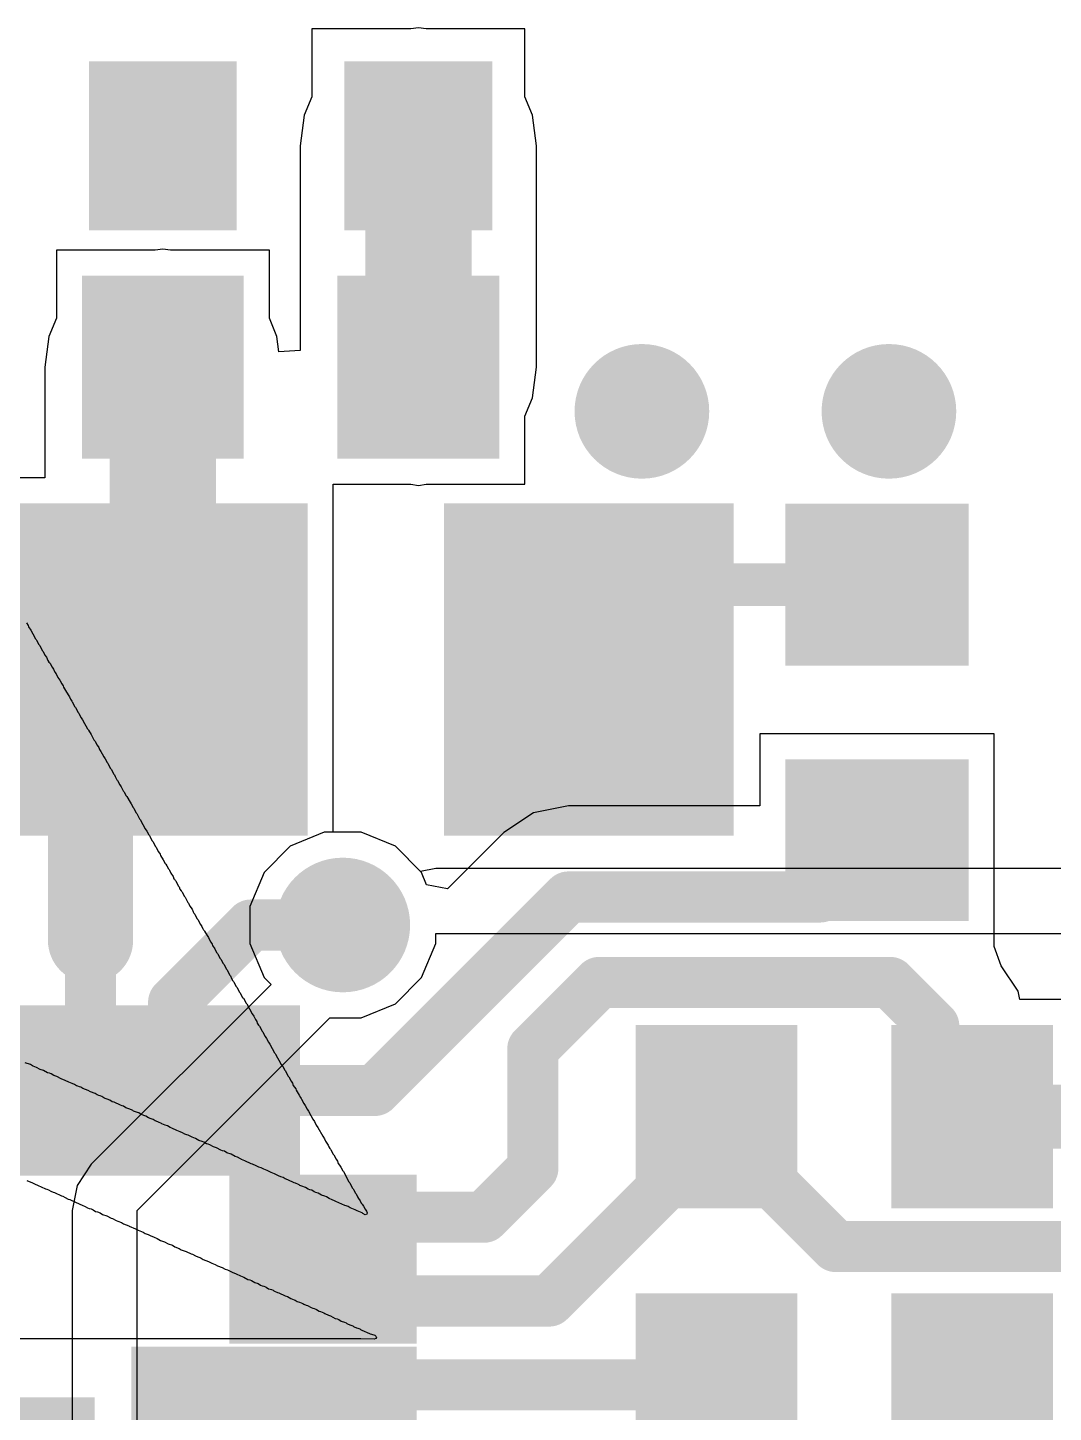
# Model space of a CAD drawing. Header units: millimetres. Extents: x 0 to 172, y 0 to 138.
# Drawn here: x 78.21 to 84.33, y 75.22 to 83.48 of the extents above; entities that cross this region are included whole.
import ezdxf

# ---------------------------------------------------------------- set-up
doc = ezdxf.new("R2010")
doc.units = ezdxf.units.MM
for name, color, linetype in [('BottomLayer', 5, 'Continuous'), ('BottomPaste', 16, 'Continuous'), ('BottomSolder', 6, 'Continuous'), ('TopLayer', 1, 'Continuous'), ('TopOverlay', 2, 'Continuous'), ('TopSolder', 216, 'Continuous'), ('ViaHoleLayer', 16, 'Continuous')]:
    doc.layers.add(name, color=color, linetype=linetype)

# ---------------------------------------------------------------- blocks, each defined once
blk = doc.blocks.new('17_FC2QFN__3_5_3_75__B_10')
at = {"layer": 'BottomLayer'}
for points in [[(-0.1778, 2.4032), (0.1778, 2.4032), (0.1778, 0.4032), (-0.1778, 0.4032)], [(-2.0986, 1.6552), (-0.6, 1.6552), (-0.6, 1.4012), (-2.0986, 1.4012)], [(2.0986, 1.4012), (0.6, 1.4012), (0.6, 1.6552), (2.0986, 1.6552)], [(-2.0986, 1.0052), (-0.6, 1.0052), (-0.6, 0.7512), (-2.0986, 0.7512)], [(2.0986, 0.7512), (0.6, 0.7512), (0.6, 1.0052), (2.0986, 1.0052)], [(-2.0986, 0.3552), (-0.6, 0.3552), (-0.6, 0.1012), (-2.0986, 0.1012)], [(2.0986, 0.1012), (0.6, 0.1012), (0.6, 0.3552), (2.0986, 0.3552)], [(-2.0986, -0.1194), (-1.1842, -0.1194), (-1.1842, -0.4242), (-2.0986, -0.4242)], [(2.0986, -0.4242), (1.1842, -0.4242), (1.1842, -0.1194), (2.0986, -0.1194)], [(-2.0986, -0.6194), (-1.1842, -0.6194), (-1.1842, -0.9242), (-2.0986, -0.9242)], [(2.0986, -0.9242), (1.1842, -0.9242), (1.1842, -0.6194), (2.0986, -0.6194)], [(-1.4024, -1.9346), (-1.4024, -1.1218), (-1.0976, -1.1218), (-1.0976, -1.9346)], [(-0.9024, -1.9346), (-0.9024, -1.1218), (-0.5976, -1.1218), (-0.5976, -1.9346)], [(-0.4024, -1.9346), (-0.4024, -1.1218), (-0.0976, -1.1218), (-0.0976, -1.9346)], [(0.0976, -1.9346), (0.0976, -1.1218), (0.4024, -1.1218), (0.4024, -1.9346)], [(0.5976, -1.9346), (0.5976, -1.1218), (0.9024, -1.1218), (0.9024, -1.9346)], [(1.0976, -1.9346), (1.0976, -1.1218), (1.4024, -1.1218), (1.4024, -1.9346)]]:
    blk.add_hatch(color=5, dxfattribs=at).paths.add_polyline_path(points)
at = {"layer": 'BottomPaste'}
for points in [[(-0.1778, 2.4032), (0.1778, 2.4032), (0.1778, 0.4032), (-0.1778, 0.4032)], [(-2.0986, 1.6552), (-0.6, 1.6552), (-0.6, 1.4012), (-2.0986, 1.4012)], [(2.0986, 1.4012), (0.6, 1.4012), (0.6, 1.6552), (2.0986, 1.6552)], [(-2.0986, 1.0052), (-0.6, 1.0052), (-0.6, 0.7512), (-2.0986, 0.7512)], [(2.0986, 0.7512), (0.6, 0.7512), (0.6, 1.0052), (2.0986, 1.0052)], [(-2.0986, 0.3552), (-0.6, 0.3552), (-0.6, 0.1012), (-2.0986, 0.1012)], [(2.0986, 0.1012), (0.6, 0.1012), (0.6, 0.3552), (2.0986, 0.3552)], [(-2.0986, -0.1194), (-1.1842, -0.1194), (-1.1842, -0.4242), (-2.0986, -0.4242)], [(2.0986, -0.4242), (1.1842, -0.4242), (1.1842, -0.1194), (2.0986, -0.1194)], [(-2.0986, -0.6194), (-1.1842, -0.6194), (-1.1842, -0.9242), (-2.0986, -0.9242)], [(2.0986, -0.9242), (1.1842, -0.9242), (1.1842, -0.6194), (2.0986, -0.6194)], [(-1.4024, -1.9346), (-1.4024, -1.1218), (-1.0976, -1.1218), (-1.0976, -1.9346)], [(-0.9024, -1.9346), (-0.9024, -1.1218), (-0.5976, -1.1218), (-0.5976, -1.9346)], [(-0.4024, -1.9346), (-0.4024, -1.1218), (-0.0976, -1.1218), (-0.0976, -1.9346)], [(0.0976, -1.9346), (0.0976, -1.1218), (0.4024, -1.1218), (0.4024, -1.9346)], [(0.5976, -1.9346), (0.5976, -1.1218), (0.9024, -1.1218), (0.9024, -1.9346)], [(1.0976, -1.9346), (1.0976, -1.1218), (1.4024, -1.1218), (1.4024, -1.9346)]]:
    blk.add_hatch(color=16, dxfattribs=at).paths.add_polyline_path(points)
at = {"layer": 'BottomSolder'}
for points in [[(-0.2794, 2.5048), (0.2794, 2.5048), (0.2794, 0.3016), (-0.2794, 0.3016)], [(-2.2002, 1.7568), (-0.4984, 1.7568), (-0.4984, 1.2996), (-2.2002, 1.2996)], [(2.2002, 1.2996), (0.4984, 1.2996), (0.4984, 1.7568), (2.2002, 1.7568)], [(-2.2002, 1.1068), (-0.4984, 1.1068), (-0.4984, 0.6496), (-2.2002, 0.6496)], [(2.2002, 0.6496), (0.4984, 0.6496), (0.4984, 1.1068), (2.2002, 1.1068)], [(-2.2002, 0.4568), (-0.4984, 0.4568), (-0.4984, -0.0004), (-2.2002, -0.0004)], [(2.2002, -0.0004), (0.4984, -0.0004), (0.4984, 0.4568), (2.2002, 0.4568)], [(-2.2002, -0.0178), (-1.0826, -0.0178), (-1.0826, -0.5258), (-2.2002, -0.5258)], [(2.2002, -0.5258), (1.0826, -0.5258), (1.0826, -0.0178), (2.2002, -0.0178)], [(-2.2002, -0.5178), (-1.0826, -0.5178), (-1.0826, -1.0258), (-2.2002, -1.0258)], [(2.2002, -1.0258), (1.0826, -1.0258), (1.0826, -0.5178), (2.2002, -0.5178)], [(-1.504, -2.0362), (-1.504, -1.0202), (-0.996, -1.0202), (-0.996, -2.0362)], [(-1.004, -2.0362), (-1.004, -1.0202), (-0.496, -1.0202), (-0.496, -2.0362)], [(-0.504, -2.0362), (-0.504, -1.0202), (0.004, -1.0202), (0.004, -2.0362)], [(-0.004, -2.0362), (-0.004, -1.0202), (0.504, -1.0202), (0.504, -2.0362)], [(0.496, -2.0362), (0.496, -1.0202), (1.004, -1.0202), (1.004, -2.0362)], [(0.996, -2.0362), (0.996, -1.0202), (1.504, -1.0202), (1.504, -2.0362)]]:
    blk.add_hatch(color=6, dxfattribs=at).paths.add_polyline_path(points)
blk = doc.blocks.new('R___0603_B_154')
at = {"layer": 'BottomLayer'}
for points in [[(-1.143, -0.4445), (-1.143, 0.4445), (-0.381, 0.4445), (-0.381, -0.4445)], [(0.381, -0.4445), (0.381, 0.4445), (1.143, 0.4445), (1.143, -0.4445)]]:
    blk.add_hatch(color=5, dxfattribs=at).paths.add_polyline_path(points)
at = {"layer": 'BottomPaste'}
for points in [[(-1.143, -0.4445), (-1.143, 0.4445), (-0.381, 0.4445), (-0.381, -0.4445)], [(0.381, -0.4445), (0.381, 0.4445), (1.143, 0.4445), (1.143, -0.4445)]]:
    blk.add_hatch(color=16, dxfattribs=at).paths.add_polyline_path(points)
at = {"layer": 'BottomSolder'}
for points in [[(-1.2446, -0.5461), (-1.2446, 0.5461), (-0.2794, 0.5461), (-0.2794, -0.5461)], [(0.2794, -0.5461), (0.2794, 0.5461), (1.2446, 0.5461), (1.2446, -0.5461)]]:
    blk.add_hatch(color=6, dxfattribs=at).paths.add_polyline_path(points)
blk = doc.blocks.new('R___0603_B_155')
at = {"layer": 'BottomLayer'}
for points in [[(-1.143, -0.4445), (-1.143, 0.4445), (-0.381, 0.4445), (-0.381, -0.4445)], [(0.381, -0.4445), (0.381, 0.4445), (1.143, 0.4445), (1.143, -0.4445)]]:
    blk.add_hatch(color=5, dxfattribs=at).paths.add_polyline_path(points)
at = {"layer": 'BottomPaste'}
for points in [[(-1.143, -0.4445), (-1.143, 0.4445), (-0.381, 0.4445), (-0.381, -0.4445)], [(0.381, -0.4445), (0.381, 0.4445), (1.143, 0.4445), (1.143, -0.4445)]]:
    blk.add_hatch(color=16, dxfattribs=at).paths.add_polyline_path(points)
at = {"layer": 'BottomSolder'}
for points in [[(-1.2446, -0.5461), (-1.2446, 0.5461), (-0.2794, 0.5461), (-0.2794, -0.5461)], [(0.2794, -0.5461), (0.2794, 0.5461), (1.2446, 0.5461), (1.2446, -0.5461)]]:
    blk.add_hatch(color=6, dxfattribs=at).paths.add_polyline_path(points)
blk = doc.blocks.new('R___0603_B_157')
at = {"layer": 'BottomLayer'}
for points in [[(-1.143, -0.4445), (-1.143, 0.4445), (-0.381, 0.4445), (-0.381, -0.4445)], [(0.381, -0.4445), (0.381, 0.4445), (1.143, 0.4445), (1.143, -0.4445)]]:
    blk.add_hatch(color=5, dxfattribs=at).paths.add_polyline_path(points)
at = {"layer": 'BottomPaste'}
for points in [[(-1.143, -0.4445), (-1.143, 0.4445), (-0.381, 0.4445), (-0.381, -0.4445)], [(0.381, -0.4445), (0.381, 0.4445), (1.143, 0.4445), (1.143, -0.4445)]]:
    blk.add_hatch(color=16, dxfattribs=at).paths.add_polyline_path(points)
at = {"layer": 'BottomSolder'}
for points in [[(-1.2446, -0.5461), (-1.2446, 0.5461), (-0.2794, 0.5461), (-0.2794, -0.5461)], [(0.2794, -0.5461), (0.2794, 0.5461), (1.2446, 0.5461), (1.2446, -0.5461)]]:
    blk.add_hatch(color=6, dxfattribs=at).paths.add_polyline_path(points)
blk = doc.blocks.new('R___0603_B_161')
at = {"layer": 'BottomLayer'}
for points in [[(-1.143, -0.4445), (-1.143, 0.4445), (-0.381, 0.4445), (-0.381, -0.4445)], [(0.381, -0.4445), (0.381, 0.4445), (1.143, 0.4445), (1.143, -0.4445)]]:
    blk.add_hatch(color=5, dxfattribs=at).paths.add_polyline_path(points)
at = {"layer": 'BottomPaste'}
for points in [[(-1.143, -0.4445), (-1.143, 0.4445), (-0.381, 0.4445), (-0.381, -0.4445)], [(0.381, -0.4445), (0.381, 0.4445), (1.143, 0.4445), (1.143, -0.4445)]]:
    blk.add_hatch(color=16, dxfattribs=at).paths.add_polyline_path(points)
at = {"layer": 'BottomSolder'}
for points in [[(-1.2446, -0.5461), (-1.2446, 0.5461), (-0.2794, 0.5461), (-0.2794, -0.5461)], [(0.2794, -0.5461), (0.2794, 0.5461), (1.2446, 0.5461), (1.2446, -0.5461)]]:
    blk.add_hatch(color=6, dxfattribs=at).paths.add_polyline_path(points)
blk = doc.blocks.new('C___0603_B_327')
at = {"layer": 'BottomLayer'}
for points in [[(-1.143, -0.4445), (-1.143, 0.4445), (-0.381, 0.4445), (-0.381, -0.4445)], [(0.381, -0.4445), (0.381, 0.4445), (1.143, 0.4445), (1.143, -0.4445)]]:
    blk.add_hatch(color=5, dxfattribs=at).paths.add_polyline_path(points)
at = {"layer": 'BottomPaste'}
for points in [[(-1.143, -0.4445), (-1.143, 0.4445), (-0.381, 0.4445), (-0.381, -0.4445)], [(0.381, -0.4445), (0.381, 0.4445), (1.143, 0.4445), (1.143, -0.4445)]]:
    blk.add_hatch(color=16, dxfattribs=at).paths.add_polyline_path(points)
at = {"layer": 'BottomSolder'}
for points in [[(-1.203, -0.5045), (-1.203, 0.5045), (-0.321, 0.5045), (-0.321, -0.5045)], [(0.321, -0.5045), (0.321, 0.5045), (1.203, 0.5045), (1.203, -0.5045)]]:
    blk.add_hatch(color=6, dxfattribs=at).paths.add_polyline_path(points)
blk = doc.blocks.new('C___1206_B_328')
at = {"layer": 'BottomLayer'}
for points in [[(-2.032, 0.889), (-0.508, 0.889), (-0.508, -0.889), (-2.032, -0.889)], [(0.508, 0.889), (2.032, 0.889), (2.032, -0.889), (0.508, -0.889)]]:
    blk.add_hatch(color=5, dxfattribs=at).paths.add_polyline_path(points)
at = {"layer": 'BottomPaste'}
for points in [[(-2.032, 0.889), (-0.508, 0.889), (-0.508, -0.889), (-2.032, -0.889)], [(0.508, 0.889), (2.032, 0.889), (2.032, -0.889), (0.508, -0.889)]]:
    blk.add_hatch(color=16, dxfattribs=at).paths.add_polyline_path(points)
at = {"layer": 'BottomSolder'}
for points in [[(-2.1336, 0.9906), (-0.4064, 0.9906), (-0.4064, -0.9906), (-2.1336, -0.9906)], [(0.4064, 0.9906), (2.1336, 0.9906), (2.1336, -0.9906), (0.4064, -0.9906)]]:
    blk.add_hatch(color=6, dxfattribs=at).paths.add_polyline_path(points)

msp = doc.modelspace()

# ---------------------------------------------------------------- hatches: boundary and pattern name
at = {"layer": 'BottomLayer'}
h = msp.add_hatch(color=5, dxfattribs=at)
edge = h.paths.add_edge_path()
edge.add_arc((81.8762, 81.1946), 0.3, 0, 360)
h = msp.add_hatch(color=5, dxfattribs=at)
edge = h.paths.add_edge_path()
edge.add_arc((83.3494, 81.1946), 0.3, 0, 360)
h = msp.add_hatch(color=5, dxfattribs=at)
edge = h.paths.add_edge_path()
edge.add_arc((80.0924, 78.1307), 0.3, 0, 360)
at = {"layer": 'BottomSolder'}
h = msp.add_hatch(color=6, dxfattribs=at)
edge = h.paths.add_edge_path()
edge.add_arc((81.8762, 81.1946), 0.4016, 0, 360)
h = msp.add_hatch(color=6, dxfattribs=at)
edge = h.paths.add_edge_path()
edge.add_arc((83.3494, 81.1946), 0.4016, 0, 360)
h = msp.add_hatch(color=6, dxfattribs=at)
edge = h.paths.add_edge_path()
edge.add_arc((80.0924, 78.1307), 0.4016, 0, 360)
at = {"layer": 'TopLayer'}
h = msp.add_hatch(color=1, dxfattribs=at)
edge = h.paths.add_edge_path()
edge.add_arc((81.8762, 81.1946), 0.3, 0, 360)
h = msp.add_hatch(color=1, dxfattribs=at)
edge = h.paths.add_edge_path()
edge.add_arc((83.3494, 81.1946), 0.3, 0, 360)
h = msp.add_hatch(color=1, dxfattribs=at)
edge = h.paths.add_edge_path()
edge.add_arc((80.0924, 78.1307), 0.3, 0, 360)
at = {"layer": 'TopSolder'}
h = msp.add_hatch(color=216, dxfattribs=at)
edge = h.paths.add_edge_path()
edge.add_arc((81.8762, 81.1946), 0.4016, 0, 360)
h = msp.add_hatch(color=216, dxfattribs=at)
edge = h.paths.add_edge_path()
edge.add_arc((83.3494, 81.1946), 0.4016, 0, 360)
h = msp.add_hatch(color=216, dxfattribs=at)
edge = h.paths.add_edge_path()
edge.add_arc((80.0924, 78.1307), 0.4016, 0, 360)
at = {"layer": 'ViaHoleLayer'}
h = msp.add_hatch(color=16, dxfattribs=at)
edge = h.paths.add_edge_path()
edge.add_arc((81.8762, 81.1946), 0.15, 0, 360)
h = msp.add_hatch(color=16, dxfattribs=at)
edge = h.paths.add_edge_path()
edge.add_arc((83.3494, 81.1946), 0.15, 0, 360)
h = msp.add_hatch(color=16, dxfattribs=at)
edge = h.paths.add_edge_path()
edge.add_arc((80.0924, 78.1307), 0.15, 0, 360)

# ---------------------------------------------------------------- linework, layer by layer
at = {"layer": 'BottomLayer'}
for p, q in [((80.4976, 83.4771), (79.9084, 83.4771)), ((79.9084, 83.4771), (79.9084, 83.0708)), ((80.5434, 83.4831), (80.4976, 83.4771)), ((80.5892, 83.4771), (80.5434, 83.4831)), ((81.1784, 83.4771), (80.5892, 83.4771)), ((81.1784, 83.0708), (81.1784, 83.4771)), ((79.9084, 83.0708), (79.8629, 82.9609)), ((81.2239, 82.9609), (81.1784, 83.0708)), ((79.8629, 82.9609), (79.8389, 82.7786)), ((81.2479, 82.7786), (81.2239, 82.9609)), ((79.8389, 82.7786), (79.8389, 81.5577)), ((81.2479, 81.4578), (81.2479, 82.7786)), ((78.9736, 82.1563), (78.3844, 82.1563)), ((78.3844, 82.1563), (78.3844, 81.75)), ((79.0194, 82.1623), (78.9736, 82.1563)), ((79.0652, 82.1563), (79.0194, 82.1623)), ((79.6544, 82.1563), (79.0652, 82.1563)), ((79.6544, 81.75), (79.6544, 82.1563)), ((78.3844, 81.75), (78.3389, 81.6401)), ((79.6999, 81.6401), (79.6544, 81.75)), ((78.3389, 81.6401), (78.3149, 81.4578)), ((79.7119, 81.5494), (79.6999, 81.6401)), ((79.8389, 81.5577), (79.7119, 81.5494)), ((78.3149, 81.4578), (78.3149, 80.7974)), ((81.2239, 81.2755), (81.2479, 81.4578)), ((81.1784, 81.1656), (81.2239, 81.2755)), ((81.1784, 80.7593), (81.1784, 81.1656)), ((78.3149, 80.7974), (78.0034, 80.7974)), ((80.0354, 78.6847), (80.0354, 80.7593)), ((80.0354, 80.7593), (80.4976, 80.7593)), ((80.4976, 80.7593), (80.5434, 80.7533)), ((80.5434, 80.7533), (80.5892, 80.7593)), ((80.5892, 80.7593), (81.1784, 80.7593)), ((83.9765, 79.2717), (82.5795, 79.2717)), ((82.5795, 79.2717), (82.5795, 78.8416)), ((83.9765, 78.0017), (83.9765, 79.2717)), ((81.2299, 78.8002), (81.0535, 78.6823)), ((81.4381, 78.8416), (81.2299, 78.8002)), ((82.5795, 78.8416), (81.4381, 78.8416)), ((80.2026, 78.6847), (80.0354, 78.6847)), ((80.4062, 78.6004), (80.2026, 78.6847)), ((81.0535, 78.6823), (80.7172, 78.346)), ((80.5621, 78.4445), (80.4062, 78.6004)), ((80.5926, 78.3708), (80.5621, 78.4445)), ((80.7172, 78.346), (80.5926, 78.3708)), ((84.0188, 77.887), (83.9765, 78.0017)), ((83.9765, 78.0017), (83.9765, 78.0017)), ((83.9765, 78.0017), (83.9765, 78.0017)), ((84.1193, 77.7366), (84.0188, 77.887)), ((84.1293, 77.6859), (84.1193, 77.7366)), ((84.4804, 77.6859), (84.1293, 77.6859))]:
    msp.add_line(p, q, dxfattribs=at)
for points, const_width in [([(80.5434, 81.4578), (80.5434, 82.7786)], 0.635), ([(79.0194, 79.6544), (79.0194, 81.4578)], 0.635), ([(81.5594, 79.6544), (82.0657, 80.1607)], 0.254), ([(82.0657, 80.1607), (83.278, 80.1607)], 0.254), ([(78.5879, 79.1587), (79.0836, 79.6544)], 0.508), ([(78.5879, 78.0386), (78.5879, 79.1587)], 0.508), ([(82.9398, 78.2978), (83.2787, 78.6367)], 0.3048), ([(83.2787, 78.6367), (83.3422, 78.6367)], 0.3048), ([(80.2843, 77.144), (81.4381, 78.2978)], 0.3048), ([(81.4381, 78.2978), (82.9398, 78.2978)], 0.3048), ([(79.0836, 77.6698), (79.5445, 78.1307)], 0.3048), ([(79.5445, 78.1307), (80.0924, 78.1307)], 0.3048), ([(78.5879, 77.4916), (78.5879, 78.0386)], 0.3048), ([(81.2258, 77.3928), (81.6208, 77.7878)], 0.3048), ([(81.6208, 77.7878), (83.3575, 77.7878)], 0.3048), ([(83.3575, 77.7878), (83.6168, 77.5285)], 0.3048), ([(79.0836, 77.144), (79.0836, 77.6698)], 0.3048), ([(78.5836, 77.4873), (78.5879, 77.4916)], 0.3048), ([(78.5836, 77.1483), (78.5836, 77.4873)], 0.3048), ([(83.6168, 77.216), (83.6168, 77.5285)], 0.3048), ([(81.2258, 76.6785), (81.2258, 77.3928)], 0.3048), ([(83.6168, 77.216), (83.8454, 76.9874)], 0.3048), ([(79.5836, 77.144), (80.2843, 77.144)], 0.3048), ([(83.8454, 76.9874), (84.7598, 76.9874)], 0.381), ([(82.3214, 76.9239), (82.3214, 76.9874)], 0.3048), ([(82.3214, 76.9239), (83.0326, 76.2127)], 0.3048), ([(82.0928, 76.6953), (82.2833, 76.8858)], 0.3048), ([(82.2833, 76.8858), (82.3214, 76.8858)], 0.3048), ([(80.9349, 76.3876), (81.2258, 76.6785)], 0.3048), ([(82.0928, 76.6572), (82.0928, 76.6953)], 0.3048), ([(81.3232, 75.8876), (82.0928, 76.6572)], 0.3048), ([(79.975, 76.3876), (80.9349, 76.3876)], 0.3048), ([(83.0326, 76.2127), (86.1833, 76.2127)], 0.3048), ([(79.975, 75.8876), (81.3232, 75.8876)], 0.3048), ([(83.8454, 73.8586), (83.8454, 75.3876)], 0.635), ([(79.6829, 75.3876), (82.3214, 75.3876)], 0.3048)]:
    msp.add_lwpolyline(points, dxfattribs=dict(at, const_width=const_width))
for points, const_width in [([(80.3846, 82.7786, 1), (80.7021, 82.7786, 1)], 0.3175), ([(78.8606, 81.4578, 1), (79.1781, 81.4578, 1)], 0.3175), ([(80.3846, 81.4578, 1), (80.7021, 81.4578, 1)], 0.3175), ([(82.0022, 80.1607, 1), (82.1292, 80.1607, 1)], 0.127), ([(82.0022, 80.1607, 1), (82.1292, 80.1607, 1)], 0.127), ([(83.2145, 80.1607, 1), (83.3415, 80.1607, 1)], 0.127), ([(78.8606, 79.6544, 1), (79.1781, 79.6544, 1)], 0.3175), ([(78.9566, 79.6544, 1), (79.2106, 79.6544, 1)], 0.254), ([(81.4959, 79.6544, 1), (81.6229, 79.6544, 1)], 0.127), ([(78.4609, 79.1587, 1), (78.7149, 79.1587, 1)], 0.254), ([(78.4609, 79.1587, 1), (78.7149, 79.1587, 1)], 0.254), ([(83.2025, 78.6367, 1), (83.3549, 78.6367, 1)], 0.1524), ([(83.2025, 78.6367, 1), (83.3549, 78.6367, 1)], 0.1524), ([(83.266, 78.6367, 1), (83.4184, 78.6367, 1)], 0.1524), ([(81.3619, 78.2978, 1), (81.5143, 78.2978, 1)], 0.1524), ([(81.3619, 78.2978, 1), (81.5143, 78.2978, 1)], 0.1524), ([(82.8636, 78.2978, 1), (83.016, 78.2978, 1)], 0.1524), ([(82.8636, 78.2978, 1), (83.016, 78.2978, 1)], 0.1524), ([(78.4609, 78.0386, 1), (78.7149, 78.0386, 1)], 0.254), ([(79.4683, 78.1307, 1), (79.6207, 78.1307, 1)], 0.1524), ([(79.4683, 78.1307, 1), (79.6207, 78.1307, 1)], 0.1524), ([(80.0162, 78.1307, 1), (80.1686, 78.1307, 1)], 0.1524), ([(78.5117, 78.0386, 1), (78.6641, 78.0386, 1)], 0.1524), ([(81.5446, 77.7878, 1), (81.697, 77.7878, 1)], 0.1524), ([(81.5446, 77.7878, 1), (81.697, 77.7878, 1)], 0.1524), ([(83.2813, 77.7878, 1), (83.4337, 77.7878, 1)], 0.1524), ([(83.2813, 77.7878, 1), (83.4337, 77.7878, 1)], 0.1524), ([(79.0074, 77.6698, 1), (79.1598, 77.6698, 1)], 0.1524), ([(79.0074, 77.6698, 1), (79.1598, 77.6698, 1)], 0.1524), ([(78.5074, 77.4873, 1), (78.6598, 77.4873, 1)], 0.1524), ([(78.5074, 77.4873, 1), (78.6598, 77.4873, 1)], 0.1524), ([(78.5117, 77.4916, 1), (78.6641, 77.4916, 1)], 0.1524), ([(78.5117, 77.4916, 1), (78.6641, 77.4916, 1)], 0.1524), ([(83.5406, 77.5285, 1), (83.693, 77.5285, 1)], 0.1524), ([(83.5406, 77.5285, 1), (83.693, 77.5285, 1)], 0.1524), ([(81.1496, 77.3928, 1), (81.302, 77.3928, 1)], 0.1524), ([(81.1496, 77.3928, 1), (81.302, 77.3928, 1)], 0.1524), ([(83.5406, 77.216, 1), (83.693, 77.216, 1)], 0.1524), ([(83.5406, 77.216, 1), (83.693, 77.216, 1)], 0.1524), ([(78.5074, 77.1483, 1), (78.6598, 77.1483, 1)], 0.1524), ([(79.0074, 77.144, 1), (79.1598, 77.144, 1)], 0.1524), ([(79.5074, 77.144, 1), (79.6598, 77.144, 1)], 0.1524), ([(80.2081, 77.144, 1), (80.3605, 77.144, 1)], 0.1524), ([(80.2081, 77.144, 1), (80.3605, 77.144, 1)], 0.1524), ([(83.7501, 76.9874, 1), (83.9406, 76.9874, 1)], 0.1905), ([(82.2452, 76.9874, 1), (82.3976, 76.9874, 1)], 0.1524), ([(82.2452, 76.9239, 1), (82.3976, 76.9239, 1)], 0.1524), ([(82.2452, 76.9239, 1), (82.3976, 76.9239, 1)], 0.1524), ([(83.7692, 76.9874, 1), (83.9216, 76.9874, 1)], 0.1524), ([(82.2071, 76.8858, 1), (82.3595, 76.8858, 1)], 0.1524), ([(82.2071, 76.8858, 1), (82.3595, 76.8858, 1)], 0.1524), ([(82.2452, 76.8858, 1), (82.3976, 76.8858, 1)], 0.1524), ([(81.1496, 76.6785, 1), (81.302, 76.6785, 1)], 0.1524), ([(81.1496, 76.6785, 1), (81.302, 76.6785, 1)], 0.1524), ([(82.0166, 76.6953, 1), (82.169, 76.6953, 1)], 0.1524), ([(82.0166, 76.6953, 1), (82.169, 76.6953, 1)], 0.1524), ([(82.0166, 76.6572, 1), (82.169, 76.6572, 1)], 0.1524), ([(82.0166, 76.6572, 1), (82.169, 76.6572, 1)], 0.1524), ([(79.8988, 76.3876, 1), (80.0512, 76.3876, 1)], 0.1524), ([(80.8587, 76.3876, 1), (81.0111, 76.3876, 1)], 0.1524), ([(80.8587, 76.3876, 1), (81.0111, 76.3876, 1)], 0.1524), ([(82.9564, 76.2127, 1), (83.1088, 76.2127, 1)], 0.1524), ([(82.9564, 76.2127, 1), (83.1088, 76.2127, 1)], 0.1524), ([(79.8988, 75.8876, 1), (80.0512, 75.8876, 1)], 0.1524), ([(81.247, 75.8876, 1), (81.3994, 75.8876, 1)], 0.1524), ([(81.247, 75.8876, 1), (81.3994, 75.8876, 1)], 0.1524), ([(83.6867, 75.3876, 1), (84.0041, 75.3876, 1)], 0.3175), ([(79.6067, 75.3876, 1), (79.7591, 75.3876, 1)], 0.1524), ([(82.2452, 75.3876, 1), (82.3976, 75.3876, 1)], 0.1524)]:
    msp.add_lwpolyline(points, format="xyb", close=True, dxfattribs=dict(at, const_width=const_width))
at = {"layer": 'TopLayer'}
for p, q in [((79.9822, 78.6847), (79.7786, 78.6004)), ((80.2026, 78.6847), (79.9822, 78.6847)), ((80.4062, 78.6004), (80.2026, 78.6847)), ((79.7786, 78.6004), (79.6227, 78.4445)), ((80.5564, 78.4502), (80.4062, 78.6004)), ((80.6464, 78.4681), (80.5564, 78.4502)), ((85.6234, 78.4681), (80.6464, 78.4681)), ((79.6227, 78.4445), (79.5384, 78.2409)), ((79.5384, 78.2409), (79.5384, 78.0205)), ((80.6464, 78.0205), (80.6464, 78.0796)), ((80.6464, 78.0796), (85.6234, 78.0796)), ((79.5384, 78.0205), (79.6227, 77.8169)), ((80.5621, 77.8169), (80.6464, 78.0205)), ((79.6227, 77.8169), (79.6643, 77.7753)), ((80.4062, 77.661), (80.5621, 77.8169)), ((79.6643, 77.7753), (78.5923, 76.7033)), ((80.2026, 77.5767), (80.4062, 77.661)), ((78.867, 76.4286), (80.0151, 77.5767)), ((80.0151, 77.5767), (80.2026, 77.5767)), ((78.5923, 76.7033), (78.5081, 76.5773)), ((78.5081, 76.5773), (78.4785, 76.4286)), ((78.4785, 76.4286), (78.4785, 70.3251)), ((78.867, 70.3251), (78.867, 76.4286))]:
    msp.add_line(p, q, dxfattribs=at)
at = {"layer": 'TopOverlay'}
for p, q in [((78.206, 79.9339), (78.216, 79.9178)), ((78.216, 79.9178), (78.218, 79.9098)), ((78.218, 79.9098), (78.2321, 79.8898)), ((78.2321, 79.8898), (78.2441, 79.8677)), ((78.2441, 79.8677), (78.2601, 79.8376)), ((78.2601, 79.8376), (78.2642, 79.8336)), ((78.2642, 79.8336), (78.2662, 79.8296)), ((78.2662, 79.8296), (78.2802, 79.8036)), ((78.2802, 79.8036), (78.2862, 79.7975)), ((78.2862, 79.7975), (78.2942, 79.7795)), ((78.2942, 79.7795), (78.3022, 79.7655)), ((78.3022, 79.7655), (78.3063, 79.7615)), ((78.3063, 79.7615), (78.3143, 79.7434)), ((78.3143, 79.7434), (78.3163, 79.7394)), ((78.3163, 79.7394), (78.3253, 79.7284)), ((78.3253, 79.7284), (78.3303, 79.7193)), ((78.3303, 79.7193), (78.3343, 79.7093)), ((78.3343, 79.7093), (78.3403, 79.6993)), ((78.3403, 79.6993), (78.3444, 79.6953)), ((78.3444, 79.6953), (78.3464, 79.6913)), ((78.3464, 79.6913), (78.3584, 79.6692)), ((78.3584, 79.6692), (78.3664, 79.6572)), ((78.3664, 79.6572), (78.3724, 79.6432)), ((78.3724, 79.6432), (78.3744, 79.6391)), ((78.3744, 79.6391), (78.3835, 79.6281)), ((78.3835, 79.6281), (78.3935, 79.6061)), ((78.3935, 79.6061), (78.4045, 79.591)), ((78.4045, 79.591), (78.4165, 79.569)), ((78.4165, 79.569), (78.4246, 79.5569)), ((78.4246, 79.5569), (78.4266, 79.5489)), ((78.4266, 79.5489), (78.4396, 79.5299)), ((78.4396, 79.5299), (78.4546, 79.5028)), ((78.4546, 79.5028), (78.4627, 79.4908)), ((78.4627, 79.4908), (78.4677, 79.4777)), ((78.4677, 79.4777), (78.4757, 79.4657)), ((78.4757, 79.4657), (78.4787, 79.4627)), ((78.4787, 79.4627), (78.4947, 79.4326)), ((78.4947, 79.4326), (78.4987, 79.4286)), ((78.4987, 79.4286), (78.5148, 79.3985)), ((78.5148, 79.3985), (78.5188, 79.3945)), ((78.5188, 79.3945), (78.5248, 79.3805)), ((78.5248, 79.3805), (78.5328, 79.3665)), ((78.5328, 79.3665), (78.5408, 79.3544)), ((78.5408, 79.3544), (78.5529, 79.3324)), ((78.5529, 79.3324), (78.5609, 79.3183)), ((78.5609, 79.3183), (78.5709, 79.3003)), ((78.5709, 79.3003), (78.5749, 79.2963)), ((78.5749, 79.2963), (78.5769, 79.2923)), ((78.5769, 79.2923), (78.591, 79.2662)), ((78.591, 79.2662), (78.607, 79.2361)), ((78.607, 79.2361), (78.613, 79.2301)), ((78.613, 79.2301), (78.615, 79.2261)), ((78.615, 79.2261), (78.6271, 79.2041)), ((78.6271, 79.2041), (78.6371, 79.19)), ((78.6371, 79.19), (78.6421, 79.177)), ((78.6421, 79.177), (78.6491, 79.166)), ((78.6491, 79.166), (78.6571, 79.1519)), ((78.6571, 79.1519), (78.6672, 79.1339)), ((78.6672, 79.1339), (78.6752, 79.1218)), ((78.6752, 79.1218), (78.6872, 79.0998)), ((78.6872, 79.0998), (78.6912, 79.0958)), ((78.6912, 79.0958), (78.6972, 79.0817)), ((78.6972, 79.0817), (78.7073, 79.0637)), ((78.7073, 79.0637), (78.7113, 79.0597)), ((78.7113, 79.0597), (78.7273, 79.0296)), ((78.7273, 79.0296), (78.7313, 79.0256)), ((78.7313, 79.0256), (78.7353, 79.0156)), ((78.7353, 79.0156), (78.7454, 78.9975)), ((78.7454, 78.9975), (78.7494, 78.9935)), ((78.7494, 78.9935), (78.7634, 78.9675)), ((78.7634, 78.9675), (78.7714, 78.9554)), ((78.7714, 78.9554), (78.7764, 78.9424)), ((78.7764, 78.9424), (78.7835, 78.9314)), ((78.7835, 78.9314), (78.7875, 78.9274)), ((78.7875, 78.9274), (78.7895, 78.9233)), ((78.7895, 78.9233), (78.8015, 78.9013)), ((78.8015, 78.9013), (78.8055, 78.8973)), ((78.8055, 78.8973), (78.8236, 78.8632)), ((78.8236, 78.8632), (78.8296, 78.8532)), ((78.8296, 78.8532), (78.8416, 78.8311)), ((78.8416, 78.8311), (78.8456, 78.8271)), ((78.8456, 78.8271), (78.8516, 78.8131)), ((78.8516, 78.8131), (78.8597, 78.799)), ((78.8597, 78.799), (78.8637, 78.795)), ((78.8637, 78.795), (78.8657, 78.791)), ((78.8657, 78.791), (78.8797, 78.7649)), ((78.8797, 78.7649), (78.8837, 78.7609)), ((78.8837, 78.7609), (78.8998, 78.7309)), ((78.8998, 78.7309), (78.9138, 78.7048)), ((78.9138, 78.7048), (78.9238, 78.6908)), ((78.9238, 78.6908), (78.9358, 78.6687)), ((78.9358, 78.6687), (78.9399, 78.6647)), ((78.9399, 78.6647), (78.9419, 78.6607)), ((78.9419, 78.6607), (78.9479, 78.6466)), ((78.9479, 78.6466), (78.9559, 78.6326)), ((78.9559, 78.6326), (78.9619, 78.6266)), ((78.9619, 78.6266), (78.9659, 78.6166)), ((78.9659, 78.6166), (78.9759, 78.5985)), ((78.9759, 78.5985), (78.98, 78.5945)), ((78.98, 78.5945), (78.986, 78.5805)), ((78.986, 78.5805), (78.994, 78.5664)), ((78.994, 78.5664), (79.004, 78.5524)), ((79.004, 78.5524), (79.006, 78.5444)), ((79.006, 78.5444), (79.0221, 78.5203)), ((79.0221, 78.5203), (79.0341, 78.4983)), ((79.0341, 78.4983), (79.0381, 78.4943)), ((79.0381, 78.4943), (79.0421, 78.4842)), ((79.0421, 78.4842), (79.0521, 78.4662)), ((79.0521, 78.4662), (79.0561, 78.4622)), ((79.0561, 78.4622), (79.0582, 78.4582)), ((79.0582, 78.4582), (79.0642, 78.4441)), ((79.0642, 78.4441), (79.0662, 78.4401)), ((79.0662, 78.4401), (79.0802, 78.4201)), ((79.0802, 78.4201), (79.0852, 78.407)), ((79.0852, 78.407), (79.0882, 78.404)), ((79.0882, 78.404), (79.0902, 78.4)), ((79.0902, 78.4), (79.0942, 78.396)), ((79.0942, 78.396), (79.0962, 78.392)), ((79.0962, 78.392), (79.1123, 78.3619)), ((79.1123, 78.3619), (79.1163, 78.3579)), ((79.1163, 78.3579), (79.1213, 78.3449)), ((79.1213, 78.3449), (79.1283, 78.3339)), ((79.1283, 78.3339), (79.1323, 78.3299)), ((79.1323, 78.3299), (79.1343, 78.3258)), ((79.1343, 78.3258), (79.1484, 78.2998)), ((79.1484, 78.2998), (79.1524, 78.2958)), ((79.1524, 78.2958), (79.1684, 78.2657)), ((79.1684, 78.2657), (79.1724, 78.2617)), ((79.1724, 78.2617), (79.1785, 78.2476)), ((79.1785, 78.2476), (79.1805, 78.2436)), ((79.1805, 78.2436), (79.1935, 78.2246)), ((79.1935, 78.2246), (79.1995, 78.2085)), ((79.1995, 78.2085), (79.2045, 78.2015)), ((79.2045, 78.2015), (79.2105, 78.1955)), ((79.2105, 78.1955), (79.2165, 78.1815)), ((79.2165, 78.1815), (79.2246, 78.1674)), ((79.2246, 78.1674), (79.2306, 78.1614)), ((79.2306, 78.1614), (79.2366, 78.1474)), ((79.2366, 78.1474), (79.2446, 78.1334)), ((79.2446, 78.1334), (79.2526, 78.1213)), ((79.2526, 78.1213), (79.2577, 78.1083)), ((79.2577, 78.1083), (79.2607, 78.1053)), ((79.2607, 78.1053), (79.2627, 78.1013)), ((79.2627, 78.1013), (79.2667, 78.0973)), ((79.2667, 78.0973), (79.2687, 78.0933)), ((79.2687, 78.0933), (79.2827, 78.0672)), ((79.2827, 78.0672), (79.2907, 78.0552)), ((79.2907, 78.0552), (79.2927, 78.0511)), ((79.2927, 78.0511), (79.3048, 78.0291)), ((79.3048, 78.0291), (79.3128, 78.0171)), ((79.3128, 78.0171), (79.3148, 78.009)), ((79.3148, 78.009), (79.3288, 77.989)), ((79.3288, 77.989), (79.3328, 77.979)), ((79.3328, 77.979), (79.3409, 77.9649)), ((79.3409, 77.9649), (79.3449, 77.9609)), ((79.3449, 77.9609), (79.3469, 77.9569)), ((79.3469, 77.9569), (79.3609, 77.9308)), ((79.3609, 77.9308), (79.3649, 77.9268)), ((79.3649, 77.9268), (79.379, 77.9008)), ((79.379, 77.9008), (79.383, 77.8968)), ((79.383, 77.8968), (79.399, 77.8667)), ((79.399, 77.8667), (79.403, 77.8627)), ((79.403, 77.8627), (79.407, 77.8527)), ((79.407, 77.8527), (79.4191, 77.8306)), ((79.4191, 77.8306), (79.4231, 77.8266)), ((79.4231, 77.8266), (79.4291, 77.8125)), ((79.4291, 77.8125), (79.4371, 77.7985)), ((79.4371, 77.7985), (79.4411, 77.7945)), ((79.4411, 77.7945), (79.4431, 77.7905)), ((79.4431, 77.7905), (79.4572, 77.7644)), ((79.4572, 77.7644), (79.4612, 77.7604)), ((79.4612, 77.7604), (79.4772, 77.7303)), ((79.4772, 77.7303), (79.4812, 77.7263)), ((79.4812, 77.7263), (79.4852, 77.7163)), ((79.4852, 77.7163), (79.4953, 77.6983)), ((79.4953, 77.6983), (79.4993, 77.6943)), ((79.4993, 77.6943), (79.5153, 77.6642)), ((79.5153, 77.6642), (79.5193, 77.6602)), ((79.5193, 77.6602), (79.5514, 77.6)), ((79.5514, 77.6), (79.5614, 77.586)), ((79.5614, 77.586), (79.5714, 77.5679)), ((79.5714, 77.5679), (79.5795, 77.5559)), ((79.5795, 77.5559), (79.5825, 77.5449)), ((79.5825, 77.5449), (79.5895, 77.5338)), ((79.5895, 77.5338), (79.5955, 77.5278)), ((79.5955, 77.5278), (79.6115, 77.4978)), ((79.6115, 77.4978), (79.6156, 77.4937)), ((79.6156, 77.4937), (79.6196, 77.4837)), ((79.6196, 77.4837), (79.6296, 77.4657)), ((79.6296, 77.4657), (79.6376, 77.4536)), ((79.6376, 77.4536), (79.6496, 77.4316)), ((79.6496, 77.4316), (79.6577, 77.4196)), ((79.6577, 77.4196), (79.6857, 77.3674)), ((78.2291, 77.2983), (78.198, 77.3093)), ((79.6857, 77.3674), (79.6897, 77.3634)), ((79.6897, 77.3634), (79.6917, 77.3594)), ((79.6917, 77.3594), (79.7038, 77.3374)), ((79.7038, 77.3374), (79.7118, 77.3253)), ((79.7118, 77.3253), (79.7258, 77.2993)), ((78.2411, 77.2902), (78.2291, 77.2983)), ((78.2451, 77.2882), (78.2411, 77.2902)), ((78.2652, 77.2802), (78.2451, 77.2882)), ((78.2882, 77.2692), (78.2652, 77.2802)), ((78.3073, 77.2622), (78.2882, 77.2692)), ((78.3323, 77.2491), (78.3073, 77.2622)), ((78.3434, 77.2461), (78.3323, 77.2491)), ((78.3534, 77.2421), (78.3434, 77.2461)), ((78.3684, 77.2331), (78.3534, 77.2421)), ((78.3875, 77.2261), (78.3684, 77.2331)), ((78.4125, 77.213), (78.3875, 77.2261)), ((79.7258, 77.2993), (79.7339, 77.2872)), ((79.7339, 77.2872), (79.7459, 77.2652)), ((79.7459, 77.2652), (79.7499, 77.2612)), ((79.7499, 77.2612), (79.7559, 77.2471)), ((79.7559, 77.2471), (79.7659, 77.2291)), ((79.7659, 77.2291), (79.7699, 77.2251)), ((79.7699, 77.2251), (79.784, 77.199)), ((78.4376, 77.204), (78.4125, 77.213)), ((78.4586, 77.193), (78.4376, 77.204)), ((78.4777, 77.186), (78.4586, 77.193)), ((78.4917, 77.18), (78.4777, 77.186)), ((78.5038, 77.1719), (78.4917, 77.18)), ((78.5118, 77.1699), (78.5038, 77.1719)), ((78.5218, 77.1659), (78.5118, 77.1699)), ((78.5298, 77.1639), (78.5218, 77.1659)), ((78.5419, 77.1559), (78.5298, 77.1639)), ((78.5579, 77.1499), (78.5419, 77.1559)), ((78.5749, 77.1429), (78.5579, 77.1499)), ((78.587, 77.1348), (78.5749, 77.1429)), ((79.784, 77.199), (79.792, 77.187)), ((79.792, 77.187), (79.797, 77.1739)), ((79.797, 77.1739), (79.812, 77.1529)), ((79.812, 77.1529), (79.8141, 77.1449)), ((79.8141, 77.1449), (79.8271, 77.1258)), ((78.615, 77.1248), (78.587, 77.1348)), ((78.6271, 77.1168), (78.615, 77.1248)), ((78.6371, 77.1128), (78.6271, 77.1168)), ((78.6451, 77.1108), (78.6371, 77.1128)), ((78.6561, 77.1078), (78.6451, 77.1108)), ((78.6682, 77.0998), (78.6561, 77.1078)), ((78.6752, 77.0967), (78.6682, 77.0998)), ((78.6882, 77.0917), (78.6752, 77.0967)), ((78.7023, 77.0857), (78.6882, 77.0917)), ((78.7173, 77.0767), (78.7023, 77.0857)), ((78.7283, 77.0737), (78.7173, 77.0767)), ((78.7664, 77.0556), (78.7283, 77.0737)), ((79.8271, 77.1258), (79.8321, 77.1148)), ((79.8321, 77.1148), (79.8401, 77.1008)), ((79.8401, 77.1008), (79.8441, 77.0967)), ((79.8441, 77.0967), (79.8461, 77.0927)), ((79.8461, 77.0927), (79.8602, 77.0667)), ((79.8602, 77.0667), (79.8682, 77.0546)), ((78.7764, 77.0516), (78.7664, 77.0556)), ((78.7845, 77.0496), (78.7764, 77.0516)), ((78.7995, 77.0406), (78.7845, 77.0496)), ((78.8095, 77.0366), (78.7995, 77.0406)), ((78.8226, 77.0316), (78.8095, 77.0366)), ((78.8366, 77.0256), (78.8226, 77.0316)), ((78.8406, 77.0236), (78.8366, 77.0256)), ((78.8436, 77.0206), (78.8406, 77.0236)), ((78.8627, 77.0135), (78.8436, 77.0206)), ((78.8687, 77.0115), (78.8627, 77.0135)), ((78.8767, 77.0095), (78.8687, 77.0115)), ((78.8907, 76.9995), (78.8767, 77.0095)), ((78.9188, 76.9895), (78.8907, 76.9995)), ((78.9338, 76.9805), (78.9188, 76.9895)), ((78.9499, 76.9744), (78.9338, 76.9805)), ((79.8682, 77.0546), (79.8802, 77.0326)), ((79.8802, 77.0326), (79.8882, 77.0206)), ((79.8882, 77.0206), (79.9023, 76.9945)), ((79.9023, 76.9945), (79.9143, 76.9724)), ((78.9609, 76.9714), (78.9499, 76.9744)), ((78.9729, 76.9634), (78.9609, 76.9714)), ((78.98, 76.9604), (78.9729, 76.9634)), ((78.993, 76.9554), (78.98, 76.9604)), ((79.011, 76.9474), (78.993, 76.9554)), ((79.014, 76.9444), (79.011, 76.9474)), ((79.0331, 76.9373), (79.014, 76.9444)), ((79.0461, 76.9323), (79.0331, 76.9373)), ((79.0622, 76.9223), (79.0461, 76.9323)), ((79.0732, 76.9193), (79.0622, 76.9223)), ((79.1033, 76.9053), (79.0732, 76.9193)), ((79.1233, 76.8972), (79.1033, 76.9053)), ((79.1373, 76.8912), (79.1233, 76.8972)), ((79.9143, 76.9724), (79.9243, 76.9584)), ((79.9243, 76.9584), (79.9324, 76.9404)), ((79.9324, 76.9404), (79.9344, 76.9363)), ((79.9344, 76.9363), (79.9444, 76.9223)), ((79.9444, 76.9223), (79.9725, 76.8702)), ((79.1514, 76.8832), (79.1373, 76.8912)), ((79.1614, 76.8792), (79.1514, 76.8832)), ((79.1694, 76.8772), (79.1614, 76.8792)), ((79.1945, 76.8642), (79.1694, 76.8772)), ((79.2135, 76.8571), (79.1945, 76.8642)), ((79.2346, 76.8461), (79.2135, 76.8571)), ((79.2536, 76.8391), (79.2346, 76.8461)), ((79.2637, 76.8351), (79.2536, 76.8391)), ((79.2787, 76.8261), (79.2637, 76.8351)), ((79.2897, 76.8231), (79.2787, 76.8261)), ((79.2998, 76.819), (79.2897, 76.8231)), ((79.3208, 76.808), (79.2998, 76.819)), ((79.9725, 76.8702), (79.9825, 76.8561)), ((79.9825, 76.8561), (79.9865, 76.8461)), ((79.9865, 76.8461), (79.9885, 76.8421)), ((79.9885, 76.8421), (80.0045, 76.818)), ((80.0045, 76.818), (80.0085, 76.808)), ((79.3399, 76.801), (79.3208, 76.808)), ((79.3649, 76.788), (79.3399, 76.801)), ((79.3749, 76.784), (79.3649, 76.788)), ((79.386, 76.781), (79.3749, 76.784)), ((79.401, 76.7719), (79.386, 76.781)), ((79.4261, 76.7629), (79.401, 76.7719)), ((79.4511, 76.7499), (79.4261, 76.7629)), ((79.4642, 76.7449), (79.4511, 76.7499)), ((79.4822, 76.7368), (79.4642, 76.7449)), ((79.4862, 76.7348), (79.4822, 76.7368)), ((79.4892, 76.7318), (79.4862, 76.7348)), ((79.5083, 76.7248), (79.4892, 76.7318)), ((80.0085, 76.808), (80.0146, 76.798)), ((80.0146, 76.798), (80.0186, 76.794)), ((80.0186, 76.794), (80.0206, 76.79)), ((80.0206, 76.79), (80.0346, 76.7639)), ((80.0346, 76.7639), (80.0386, 76.7599)), ((80.0386, 76.7599), (80.0527, 76.7338)), ((80.0527, 76.7338), (80.0607, 76.7218)), ((79.5464, 76.7068), (79.5083, 76.7248)), ((79.5544, 76.7048), (79.5464, 76.7068)), ((79.5765, 76.6947), (79.5544, 76.7048)), ((79.5795, 76.6917), (79.5765, 76.6947)), ((79.5925, 76.6867), (79.5795, 76.6917)), ((79.6065, 76.6827), (79.5925, 76.6867)), ((79.6216, 76.6737), (79.6065, 76.6827)), ((79.6406, 76.6667), (79.6216, 76.6737)), ((79.6657, 76.6536), (79.6406, 76.6667)), ((79.6847, 76.6466), (79.6657, 76.6536)), ((79.7098, 76.6336), (79.6847, 76.6466)), ((80.0607, 76.7218), (80.0657, 76.7088)), ((80.0657, 76.7088), (80.0727, 76.6977)), ((80.0727, 76.6977), (80.0807, 76.6857)), ((80.0807, 76.6857), (80.0928, 76.6637)), ((80.0928, 76.6637), (80.0968, 76.6596)), ((80.0968, 76.6596), (80.1288, 76.5995)), ((78.208, 76.6075), (78.2411, 76.5925)), ((78.2411, 76.5925), (78.2541, 76.5875)), ((78.2541, 76.5875), (78.2752, 76.5764)), ((78.2752, 76.5764), (78.2942, 76.5694)), ((78.2942, 76.5694), (78.3193, 76.5564)), ((79.7228, 76.6286), (79.7098, 76.6336)), ((79.7369, 76.6246), (79.7228, 76.6286)), ((79.7489, 76.6165), (79.7369, 76.6246)), ((79.7649, 76.6105), (79.7489, 76.6165)), ((79.803, 76.5925), (79.7649, 76.6105)), ((79.811, 76.5905), (79.803, 76.5925)), ((79.8291, 76.5825), (79.811, 76.5905)), ((79.8331, 76.5804), (79.8291, 76.5825)), ((79.8361, 76.5774), (79.8331, 76.5804)), ((79.8491, 76.5724), (79.8361, 76.5774)), ((79.8692, 76.5644), (79.8491, 76.5724)), ((79.8862, 76.5554), (79.8692, 76.5644)), ((80.1288, 76.5995), (80.1349, 76.5935)), ((80.1349, 76.5935), (80.1409, 76.5794)), ((80.1409, 76.5794), (80.1509, 76.5614)), ((78.3193, 76.5564), (78.3273, 76.5544)), ((78.3273, 76.5544), (78.3373, 76.5504)), ((78.3373, 76.5504), (78.3514, 76.5424)), ((78.3514, 76.5424), (78.3654, 76.5363)), ((78.3654, 76.5363), (78.3734, 76.5343)), ((78.3734, 76.5343), (78.4155, 76.5143)), ((78.4155, 76.5143), (78.4236, 76.5123)), ((78.4236, 76.5123), (78.4376, 76.5043)), ((78.4376, 76.5043), (78.4556, 76.4962)), ((78.4556, 76.4962), (78.4637, 76.4942)), ((78.4637, 76.4942), (78.5018, 76.4762)), ((79.8963, 76.5514), (79.8862, 76.5554)), ((79.9073, 76.5484), (79.8963, 76.5514)), ((79.9223, 76.5393), (79.9073, 76.5484)), ((79.9324, 76.5353), (79.9223, 76.5393)), ((79.9454, 76.5303), (79.9324, 76.5353)), ((79.9664, 76.5193), (79.9454, 76.5303)), ((79.9855, 76.5123), (79.9664, 76.5193)), ((79.9955, 76.5083), (79.9855, 76.5123)), ((80.0105, 76.4992), (79.9955, 76.5083)), ((80.0296, 76.4922), (80.0105, 76.4992)), ((80.0436, 76.4862), (80.0296, 76.4922)), ((80.0476, 76.4842), (80.0436, 76.4862)), ((80.0506, 76.4812), (80.0476, 76.4842)), ((80.0697, 76.4742), (80.0506, 76.4812)), ((80.1509, 76.5614), (80.1549, 76.5574)), ((80.1549, 76.5574), (80.1569, 76.5534)), ((80.1569, 76.5534), (80.1689, 76.5313)), ((80.1689, 76.5313), (80.173, 76.5273)), ((80.173, 76.5273), (80.181, 76.5093)), ((80.181, 76.5093), (80.187, 76.4992)), ((80.187, 76.4992), (80.197, 76.4852)), ((80.197, 76.4852), (80.202, 76.4722)), ((78.5018, 76.4762), (78.5158, 76.4702)), ((78.5158, 76.4702), (78.5198, 76.4682)), ((78.5198, 76.4682), (78.5419, 76.4581)), ((78.5419, 76.4581), (78.5519, 76.4541)), ((78.5519, 76.4541), (78.5559, 76.4521)), ((78.5559, 76.4521), (78.5699, 76.4441)), ((78.5699, 76.4441), (78.5799, 76.4401)), ((78.5799, 76.4401), (78.591, 76.4371)), ((78.591, 76.4371), (78.603, 76.4311)), ((78.603, 76.4311), (78.618, 76.4221)), ((78.618, 76.4221), (78.6291, 76.419)), ((78.6291, 76.419), (78.6451, 76.413)), ((78.6451, 76.413), (78.6602, 76.404)), ((78.6602, 76.404), (78.6852, 76.395)), ((80.1038, 76.4581), (80.0697, 76.4742)), ((80.1118, 76.4561), (80.1038, 76.4581)), ((80.1248, 76.4511), (80.1118, 76.4561)), ((80.1369, 76.4431), (80.1248, 76.4511)), ((80.1559, 76.4361), (80.1369, 76.4431)), ((80.1659, 76.4321), (80.1559, 76.4361)), ((80.179, 76.4251), (80.1659, 76.4321)), ((80.189, 76.421), (80.179, 76.4251)), ((80.208, 76.414), (80.189, 76.421)), ((80.202, 76.4722), (80.207, 76.4652)), ((80.207, 76.4652), (80.2151, 76.4531)), ((80.2121, 76.41), (80.208, 76.414)), ((80.2261, 76.402), (80.2121, 76.41)), ((80.2151, 76.4531), (80.2251, 76.4351)), ((80.2251, 76.4351), (80.2331, 76.4231)), ((80.2351, 76.405), (80.2261, 76.402)), ((80.2331, 76.4231), (80.2371, 76.413)), ((80.2371, 76.413), (80.2351, 76.405)), ((78.6852, 76.395), (78.7103, 76.382)), ((78.7103, 76.382), (78.7183, 76.3799)), ((78.7183, 76.3799), (78.7404, 76.3679)), ((78.7404, 76.3679), (78.7504, 76.3639)), ((78.7504, 76.3639), (78.7724, 76.3559)), ((78.7724, 76.3559), (78.7845, 76.3479)), ((78.7845, 76.3479), (78.8155, 76.3368)), ((78.8155, 76.3368), (78.8185, 76.3338)), ((78.8185, 76.3338), (78.8326, 76.3278)), ((78.8326, 76.3278), (78.8426, 76.3238)), ((78.8426, 76.3238), (78.8556, 76.3188)), ((78.8556, 76.3188), (78.8727, 76.3098)), ((78.8727, 76.3098), (78.8827, 76.3058)), ((78.8827, 76.3058), (78.9018, 76.2987)), ((78.9018, 76.2987), (78.9138, 76.2907)), ((78.9138, 76.2907), (78.9308, 76.2837)), ((78.9308, 76.2837), (78.9439, 76.2787)), ((78.9439, 76.2787), (78.9669, 76.2677)), ((78.9669, 76.2677), (78.986, 76.2606)), ((78.986, 76.2606), (79.005, 76.2496)), ((79.005, 76.2496), (79.0301, 76.2406)), ((79.0301, 76.2406), (79.0511, 76.2296)), ((79.0511, 76.2296), (79.0762, 76.2205)), ((79.0762, 76.2205), (79.0912, 76.2115)), ((79.0912, 76.2115), (79.1173, 76.2015)), ((79.1173, 76.2015), (79.1293, 76.1935)), ((79.1293, 76.1935), (79.1574, 76.1834)), ((79.1574, 76.1834), (79.1875, 76.1694)), ((79.1875, 76.1694), (79.1955, 76.1674)), ((79.1955, 76.1674), (79.2135, 76.1574)), ((79.2135, 76.1574), (79.2276, 76.1514)), ((79.2276, 76.1514), (79.2406, 76.1464)), ((79.2406, 76.1464), (79.2476, 76.1434)), ((79.2476, 76.1434), (79.2597, 76.1353)), ((79.2597, 76.1353), (79.2907, 76.1243)), ((79.2907, 76.1243), (79.3118, 76.1133)), ((79.3118, 76.1133), (79.3308, 76.1063)), ((79.3308, 76.1063), (79.3459, 76.0972)), ((79.3459, 76.0972), (79.3739, 76.0872)), ((79.3739, 76.0872), (79.39, 76.0772)), ((79.39, 76.0772), (79.404, 76.0732)), ((79.404, 76.0732), (79.4171, 76.0682)), ((79.4171, 76.0682), (79.4321, 76.0591)), ((79.4321, 76.0591), (79.4572, 76.0501)), ((79.4572, 76.0501), (79.4822, 76.0371)), ((79.4822, 76.0371), (79.5013, 76.0301)), ((79.5013, 76.0301), (79.5263, 76.017)), ((79.5263, 76.017), (79.5374, 76.014)), ((79.5374, 76.014), (79.5474, 76.01)), ((79.5474, 76.01), (79.5684, 75.999)), ((79.5684, 75.999), (79.5875, 75.992)), ((79.5875, 75.992), (79.6025, 75.9829)), ((79.6025, 75.9829), (79.6125, 75.9789)), ((79.6125, 75.9789), (79.6206, 75.9769)), ((79.6206, 75.9769), (79.6306, 75.9729)), ((79.6306, 75.9729), (79.6346, 75.9709)), ((79.6346, 75.9709), (79.6486, 75.9609)), ((79.6486, 75.9609), (79.6597, 75.9579)), ((79.6597, 75.9579), (79.6677, 75.9559)), ((79.6677, 75.9559), (79.6777, 75.9519)), ((79.6777, 75.9519), (79.6807, 75.9489)), ((79.6807, 75.9489), (79.6847, 75.9469)), ((79.6847, 75.9469), (79.7028, 75.9388)), ((79.7028, 75.9388), (79.7108, 75.9368)), ((79.7108, 75.9368), (79.7489, 75.9188)), ((79.7489, 75.9188), (79.7619, 75.9138)), ((79.7619, 75.9138), (79.783, 75.9027)), ((79.783, 75.9027), (79.802, 75.8957)), ((79.802, 75.8957), (79.809, 75.8927)), ((79.809, 75.8927), (79.8211, 75.8847)), ((79.8211, 75.8847), (79.8351, 75.8807)), ((79.8351, 75.8807), (79.8542, 75.8737)), ((79.8542, 75.8737), (79.8592, 75.8687)), ((79.8592, 75.8687), (79.8732, 75.8626)), ((79.8732, 75.8626), (79.8812, 75.8606)), ((79.8812, 75.8606), (79.9033, 75.8486)), ((79.9033, 75.8486), (79.9133, 75.8446)), ((79.9133, 75.8446), (79.9213, 75.8426)), ((79.9213, 75.8426), (79.9313, 75.8386)), ((79.9313, 75.8386), (79.9354, 75.8366)), ((79.9354, 75.8366), (79.9514, 75.8266)), ((79.9514, 75.8266), (79.9594, 75.8245)), ((79.9594, 75.8245), (79.9785, 75.8175)), ((79.9785, 75.8175), (79.9855, 75.8125)), ((79.9855, 75.8125), (80.0075, 75.8025)), ((80.0075, 75.8025), (80.0186, 75.7995)), ((80.0186, 75.7995), (80.0476, 75.7844)), ((80.0476, 75.7844), (80.0587, 75.7814)), ((80.0587, 75.7814), (80.0687, 75.7774)), ((80.0687, 75.7774), (80.0837, 75.7684)), ((80.0837, 75.7684), (80.1028, 75.7614)), ((80.1028, 75.7614), (80.1128, 75.7574)), ((80.1128, 75.7574), (80.1158, 75.7544)), ((80.1158, 75.7544), (80.1198, 75.7524)), ((80.1198, 75.7524), (80.1339, 75.7464)), ((80.1339, 75.7464), (80.1529, 75.7393)), ((80.1529, 75.7393), (80.1559, 75.7363)), ((80.2, 75.6621), (68.8184, 75.6611)), ((80.1559, 75.7363), (80.1599, 75.7343)), ((80.1599, 75.7343), (80.174, 75.7283)), ((80.174, 75.7283), (80.182, 75.7263)), ((80.182, 75.7263), (80.195, 75.7213)), ((80.195, 75.7213), (80.198, 75.7183)), ((80.198, 75.7183), (80.202, 75.7163)), ((80.2802, 75.6601), (80.2, 75.6621)), ((80.202, 75.7163), (80.2241, 75.7062)), ((80.2241, 75.7062), (80.2341, 75.7022)), ((80.2341, 75.7022), (80.2562, 75.6922)), ((80.2562, 75.6922), (80.2642, 75.6902)), ((80.2642, 75.6902), (80.2832, 75.6832)), ((80.2903, 75.6641), (80.2802, 75.6601)), ((80.2832, 75.6832), (80.2903, 75.6782)), ((80.2903, 75.6782), (80.2933, 75.6692)), ((80.2933, 75.6692), (80.2903, 75.6641))]:
    msp.add_line(p, q, dxfattribs=at)

# ---------------------------------------------------------------- block references
for name, p in [('C___0603_B_327', (79.7814, 82.7786)), ('R___0603_B_157', (83.0834, 76.9874)), ('R___0603_B_161', (83.0834, 75.3876))]:
    msp.add_blockref(name, p)
for name, p, rotation in [('R___0603_B_155', (79.7814, 81.4578), 180), ('C___1206_B_328', (80.2894, 79.6544), 180), ('R___0603_B_154', (83.278, 79.3987), 270), ('17_FC2QFN__3_5_3_75__B_10', (78.3336, 75.6158), 180)]:
    msp.add_blockref(name, p, dxfattribs=dict(rotation=rotation))

doc.saveas('drawing.dxf')
